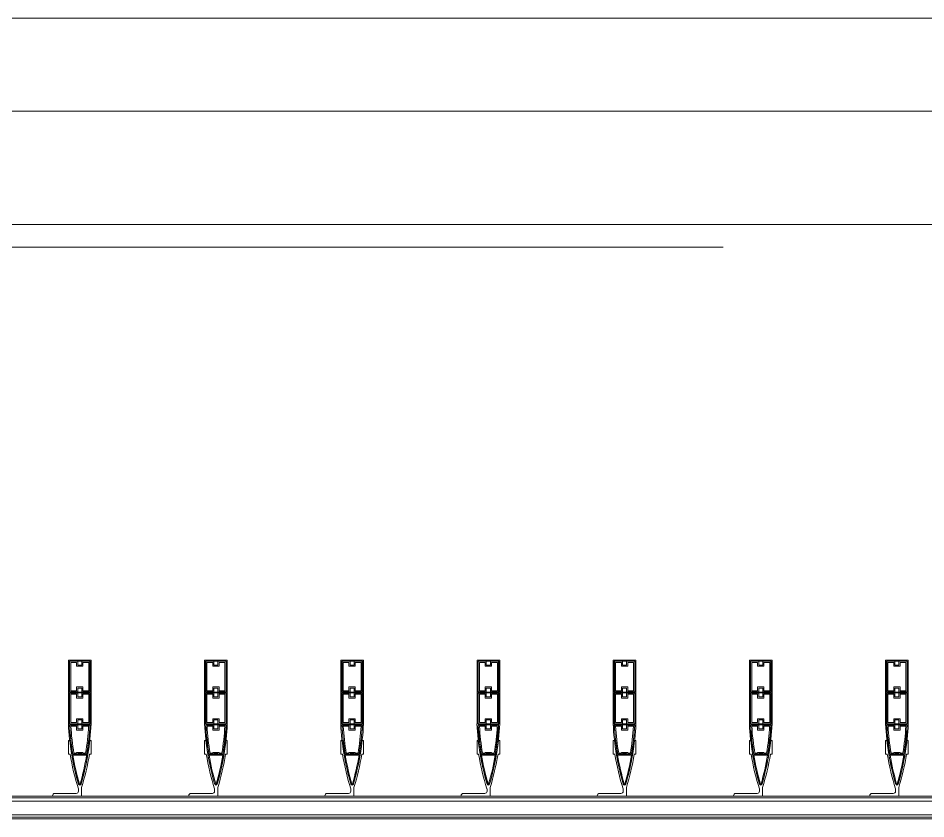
# Model space of a CAD drawing. Header units: millimetres. Extents: x 48966 to 155647, y -43515 to 26217.
# Drawn here: x 95596 to 97596, y 24157 to 25922 of the extents above; entities that cross this region are included whole.
import ezdxf

# ---------------------------------------------------------------- set-up
doc = ezdxf.new("R2010")
doc.units = ezdxf.units.MM
doc.linetypes.add('Осевые', pattern=[6350, 1270, -952.5, 3175, -952.5])
for name, color, linetype, lineweight in [('Обобщенные модели', 7, 'Continuous', 9), ('Обобщенные модели-1', 7, 'Continuous', 18), ('Оси-2', 7, 'Осевые', 9), ('Перекрытия', 7, 'Continuous', 9), ('Стены', 7, 'Continuous', 9)]:
    doc.layers.add(name, color=color, linetype=linetype, lineweight=lineweight)

# ---------------------------------------------------------------- blocks, each defined once
blk = doc.blocks.new('Обвязочная балка 1 - Обвязочная балка 1-1451838-План 5-го этажа на отм_ _12_600')
at = {"layer": 'Обобщенные модели'}
for p, q in [((116781.7, 24196.1), (60831.6, 24196.1)), ((60831.6, 24166.3), (116781.7, 24166.3))]:
    blk.add_line(p, q, dxfattribs=at)
at = {"layer": 'Обобщенные модели-1'}
for p, q in [((116781.7, 24207.1), (60831.6, 24207.1)), ((60831.6, 24203.1), (116781.7, 24203.1)), ((116781.7, 24161.1), (60831.6, 24161.1)), ((60831.6, 24157.1), (116781.7, 24157.1))]:
    blk.add_line(p, q, dxfattribs=at)
blk = doc.blocks.new('Профиль ламели105 - Профиль ламели-1479834-План 5-го этажа на отм_ _12_600')
at = {"layer": 'Обобщенные модели-1'}
for p, q in [((93406.9, 24507.1), (93406.9, 24366.2)), ((93456.9, 24507.1), (93406.9, 24507.1)), ((93409.1, 24436.5), (93409.1, 24504.9)), ((93409.1, 24504.9), (93454.7, 24504.9)), ((93427.4, 24504.4), (93409.6, 24504.4)), ((93409.6, 24504.4), (93409.6, 24437)), ((93412.1, 24439.5), (93412.1, 24501.9)), ((93412.1, 24501.9), (93424.9, 24501.9)), ((93424.9, 24501.9), (93424.9, 24493.5)), ((93424.9, 24493.5), (93438.8, 24493.5)), ((93427.4, 24496), (93427.4, 24504.4)), ((93436.3, 24496), (93427.4, 24496)), ((93454.2, 24504.4), (93436.3, 24504.4)), ((93436.3, 24504.4), (93436.3, 24496)), ((93438.8, 24493.5), (93438.8, 24501.9)), ((93438.8, 24501.9), (93451.7, 24501.9)), ((93451.7, 24501.9), (93451.7, 24439.5)), ((93454.2, 24437), (93454.2, 24504.4)), ((93454.7, 24504.9), (93454.7, 24436.5)), ((93456.9, 24366.2), (93456.9, 24507.1)), ((93454.7, 24436.5), (93409.1, 24436.5)), ((93409.1, 24434.6), (93454.7, 24434.6)), ((93409.1, 24366.2), (93409.1, 24434.6)), ((93409.6, 24437), (93427.4, 24437)), ((93427.4, 24434.1), (93409.6, 24434.1)), ((93409.6, 24434.1), (93409.6, 24366.7)), ((93424.9, 24439.5), (93412.1, 24439.5)), ((93438.8, 24447.9), (93424.9, 24447.9)), ((93424.9, 24447.9), (93424.9, 24439.5)), ((93427.4, 24437), (93427.4, 24445.4)), ((93427.4, 24445.4), (93436.3, 24445.4)), ((93427.4, 24425.7), (93427.4, 24434.1)), ((93436.3, 24445.4), (93436.3, 24437)), ((93436.3, 24437), (93454.2, 24437)), ((93454.2, 24434.1), (93436.3, 24434.1)), ((93436.3, 24434.1), (93436.3, 24425.7)), ((93438.8, 24439.5), (93438.8, 24447.9)), ((93451.7, 24439.5), (93438.8, 24439.5)), ((93454.2, 24366.7), (93454.2, 24434.1)), ((93454.7, 24434.6), (93454.7, 24366.2)), ((93412.1, 24369.2), (93412.1, 24431.6)), ((93412.1, 24431.6), (93424.9, 24431.6)), ((93424.9, 24431.6), (93424.9, 24423.2)), ((93424.9, 24423.2), (93438.8, 24423.2)), ((93436.3, 24425.7), (93427.4, 24425.7)), ((93438.8, 24423.2), (93438.8, 24431.6)), ((93438.8, 24431.6), (93451.7, 24431.6)), ((93451.7, 24431.6), (93451.7, 24369.2)), ((93438.8, 24377.6), (93424.9, 24377.6)), ((93424.9, 24377.6), (93424.9, 24369.2)), ((93427.4, 24366.7), (93427.4, 24375.1)), ((93427.4, 24375.1), (93436.3, 24375.1)), ((93436.3, 24375.1), (93436.3, 24366.7)), ((93438.8, 24369.2), (93438.8, 24377.6)), ((93454.7, 24366.2), (93409.1, 24366.2)), ((93409.1, 24364.3), (93454.6, 24364.3)), ((93409.6, 24366.7), (93427.4, 24366.7)), ((93427.4, 24363.8), (93409.6, 24363.8)), ((93424.9, 24369.2), (93412.1, 24369.2)), ((93412.2, 24361.3), (93424.9, 24361.3)), ((93424.9, 24361.3), (93424.9, 24352.9)), ((93424.9, 24352.9), (93438.8, 24352.9)), ((93427.4, 24355.4), (93427.4, 24363.8)), ((93436.3, 24355.4), (93427.4, 24355.4)), ((93436.3, 24366.7), (93454.2, 24366.7)), ((93454.2, 24363.8), (93436.3, 24363.8)), ((93436.3, 24363.8), (93436.3, 24355.4)), ((93451.7, 24369.2), (93438.8, 24369.2)), ((93438.8, 24352.9), (93438.8, 24361.3)), ((93438.8, 24361.3), (93451.5, 24361.3)), ((93409.8, 24330.1), (93406.9, 24330.1)), ((93406.9, 24330.1), (93406.9, 24299.7)), ((93456.8, 24330.1), (93453.9, 24330.1)), ((93456.8, 24299.7), (93456.8, 24330.1)), ((93406.9, 24299.7), (93410.5, 24299.7)), ((93447.4, 24299.2), (93416.3, 24299.2)), ((93416.6, 24297.3), (93447.1, 24297.3)), ((93416.8, 24299.7), (93427.4, 24299.7)), ((93424.9, 24302.2), (93418.9, 24302.2)), ((93438.8, 24303.5), (93424.9, 24303.5)), ((93424.9, 24303.5), (93424.9, 24302.2)), ((93427.4, 24299.7), (93427.4, 24301)), ((93427.4, 24301), (93436.3, 24301)), ((93436.3, 24301), (93436.3, 24299.7)), ((93436.3, 24299.7), (93446.9, 24299.7)), ((93438.8, 24302.2), (93438.8, 24303.5)), ((93444.8, 24302.2), (93438.8, 24302.2)), ((93453.2, 24299.7), (93456.8, 24299.7)), ((93423.9, 24213.1), (93376.9, 24213.1)), ((93428.9, 24223), (93428.9, 24218.1)), ((93435.9, 24207.1), (93435.9, 24226.3)), ((93371.9, 24208.1), (93371.9, 24207.1)), ((93371.9, 24207.1), (93435.9, 24207.1))]:
    blk.add_line(p, q, dxfattribs=at)
for centre, radius, start, end in [((93980.6, 24394.6), 574.5, 182.8338, 196.2258), ((93980.7, 24394.3), 572.3, 183.0109, 189.5715), ((93980.4, 24395.9), 571.8, 183.2193, 189.6867), ((93980.5, 24395.6), 569.3, 183.4571, 189.4457), ((92883.1, 24394.6), 574.5, 343.7742, 357.1662), ((92883.2, 24395.6), 569.3, 350.5543, 356.5429), ((92883.3, 24395.9), 571.8, 350.3133, 356.7807), ((92883, 24394.3), 572.3, 350.4285, 356.9891), ((93980.6, 24394.6), 574.5, 186.4465, 196.2576), ((92883.1, 24394.6), 574.5, 343.7424, 353.5535), ((93977.1, 24394.6), 574.5, 189.5084, 197.3712), ((93949, 24386.8), 539.8, 189.5428, 196.4344), ((92914.7, 24386.8), 539.8, 343.5656, 350.4572), ((92886.6, 24394.6), 574.5, 342.9661, 350.4916), ((93431.9, 24235.1), 3, 200, 340), ((93431.9, 24234.5), 2.84, 196.2576, 343.7424), ((93431.9, 24234.2), 0.645, 196.4344, 343.5656), ((93376.9, 24208.1), 5, 90, 180), ((93423.9, 24218.1), 5, 270, 0)]:
    blk.add_arc(centre, radius, start, end, dxfattribs=at)
blk = doc.blocks.new('Профиль ламели106 - Профиль ламели-1480099-План 5-го этажа на отм_ _12_600')
at = {"layer": 'Обобщенные модели-1'}
for p, q in [((93706.9, 24507.1), (93706.9, 24366.2)), ((93756.9, 24507.1), (93706.9, 24507.1)), ((93709.1, 24436.5), (93709.1, 24504.9)), ((93709.1, 24504.9), (93754.7, 24504.9)), ((93727.4, 24504.4), (93709.6, 24504.4)), ((93709.6, 24504.4), (93709.6, 24437)), ((93712.1, 24439.5), (93712.1, 24501.9)), ((93712.1, 24501.9), (93724.9, 24501.9)), ((93724.9, 24501.9), (93724.9, 24493.5)), ((93724.9, 24493.5), (93738.8, 24493.5)), ((93727.4, 24496), (93727.4, 24504.4)), ((93736.3, 24496), (93727.4, 24496)), ((93754.2, 24504.4), (93736.3, 24504.4)), ((93736.3, 24504.4), (93736.3, 24496)), ((93738.8, 24493.5), (93738.8, 24501.9)), ((93738.8, 24501.9), (93751.7, 24501.9)), ((93751.7, 24501.9), (93751.7, 24439.5)), ((93754.2, 24437), (93754.2, 24504.4)), ((93754.7, 24504.9), (93754.7, 24436.5)), ((93756.9, 24366.2), (93756.9, 24507.1)), ((93754.7, 24436.5), (93709.1, 24436.5)), ((93709.1, 24434.6), (93754.7, 24434.6)), ((93709.1, 24366.2), (93709.1, 24434.6)), ((93709.6, 24437), (93727.4, 24437)), ((93727.4, 24434.1), (93709.6, 24434.1)), ((93709.6, 24434.1), (93709.6, 24366.7)), ((93724.9, 24439.5), (93712.1, 24439.5)), ((93738.8, 24447.9), (93724.9, 24447.9)), ((93724.9, 24447.9), (93724.9, 24439.5)), ((93727.4, 24437), (93727.4, 24445.4)), ((93727.4, 24445.4), (93736.3, 24445.4)), ((93727.4, 24425.7), (93727.4, 24434.1)), ((93736.3, 24445.4), (93736.3, 24437)), ((93736.3, 24437), (93754.2, 24437)), ((93754.2, 24434.1), (93736.3, 24434.1)), ((93736.3, 24434.1), (93736.3, 24425.7)), ((93738.8, 24439.5), (93738.8, 24447.9)), ((93751.7, 24439.5), (93738.8, 24439.5)), ((93754.2, 24366.7), (93754.2, 24434.1)), ((93754.7, 24434.6), (93754.7, 24366.2)), ((93712.1, 24369.2), (93712.1, 24431.6)), ((93712.1, 24431.6), (93724.9, 24431.6)), ((93724.9, 24431.6), (93724.9, 24423.2)), ((93724.9, 24423.2), (93738.8, 24423.2)), ((93736.3, 24425.7), (93727.4, 24425.7)), ((93738.8, 24423.2), (93738.8, 24431.6)), ((93738.8, 24431.6), (93751.7, 24431.6)), ((93751.7, 24431.6), (93751.7, 24369.2)), ((93738.8, 24377.6), (93724.9, 24377.6)), ((93724.9, 24377.6), (93724.9, 24369.2)), ((93727.4, 24366.7), (93727.4, 24375.1)), ((93727.4, 24375.1), (93736.3, 24375.1)), ((93736.3, 24375.1), (93736.3, 24366.7)), ((93738.8, 24369.2), (93738.8, 24377.6)), ((93754.7, 24366.2), (93709.1, 24366.2)), ((93709.1, 24364.3), (93754.6, 24364.3)), ((93709.6, 24366.7), (93727.4, 24366.7)), ((93727.4, 24363.8), (93709.6, 24363.8)), ((93724.9, 24369.2), (93712.1, 24369.2)), ((93712.2, 24361.3), (93724.9, 24361.3)), ((93724.9, 24361.3), (93724.9, 24352.9)), ((93724.9, 24352.9), (93738.8, 24352.9)), ((93727.4, 24355.4), (93727.4, 24363.8)), ((93736.3, 24355.4), (93727.4, 24355.4)), ((93736.3, 24366.7), (93754.2, 24366.7)), ((93754.2, 24363.8), (93736.3, 24363.8)), ((93736.3, 24363.8), (93736.3, 24355.4)), ((93751.7, 24369.2), (93738.8, 24369.2)), ((93738.8, 24352.9), (93738.8, 24361.3)), ((93738.8, 24361.3), (93751.5, 24361.3)), ((93709.8, 24330.1), (93706.9, 24330.1)), ((93706.9, 24330.1), (93706.9, 24299.7)), ((93756.8, 24330.1), (93753.9, 24330.1)), ((93756.8, 24299.7), (93756.8, 24330.1)), ((93706.9, 24299.7), (93710.5, 24299.7)), ((93747.4, 24299.2), (93716.3, 24299.2)), ((93716.6, 24297.3), (93747.1, 24297.3)), ((93716.8, 24299.7), (93727.4, 24299.7)), ((93724.9, 24302.2), (93718.9, 24302.2)), ((93738.8, 24303.5), (93724.9, 24303.5)), ((93724.9, 24303.5), (93724.9, 24302.2)), ((93727.4, 24299.7), (93727.4, 24301)), ((93727.4, 24301), (93736.3, 24301)), ((93736.3, 24301), (93736.3, 24299.7)), ((93736.3, 24299.7), (93746.9, 24299.7)), ((93738.8, 24302.2), (93738.8, 24303.5)), ((93744.8, 24302.2), (93738.8, 24302.2)), ((93753.2, 24299.7), (93756.8, 24299.7)), ((93723.9, 24213.1), (93676.9, 24213.1)), ((93728.9, 24223), (93728.9, 24218.1)), ((93735.9, 24207.1), (93735.9, 24226.3)), ((93671.9, 24208.1), (93671.9, 24207.1)), ((93671.9, 24207.1), (93735.9, 24207.1))]:
    blk.add_line(p, q, dxfattribs=at)
for centre, radius, start, end in [((94280.6, 24394.6), 574.5, 182.8338, 196.2258), ((94280.7, 24394.3), 572.3, 183.0109, 189.5715), ((94280.4, 24395.9), 571.8, 183.2193, 189.6867), ((94280.5, 24395.6), 569.3, 183.4571, 189.4457), ((93183.1, 24394.6), 574.5, 343.7742, 357.1662), ((93183.2, 24395.6), 569.3, 350.5543, 356.5429), ((93183.3, 24395.9), 571.8, 350.3133, 356.7807), ((93183, 24394.3), 572.3, 350.4285, 356.9891), ((94280.6, 24394.6), 574.5, 186.4465, 196.2576), ((93183.1, 24394.6), 574.5, 343.7424, 353.5535), ((94277.1, 24394.6), 574.5, 189.5084, 197.3712), ((94249, 24386.8), 539.8, 189.5428, 196.4344), ((93214.7, 24386.8), 539.8, 343.5656, 350.4572), ((93186.6, 24394.6), 574.5, 342.9661, 350.4916), ((93731.9, 24235.1), 3, 200, 340), ((93731.9, 24234.5), 2.84, 196.2576, 343.7424), ((93731.9, 24234.2), 0.645, 196.4344, 343.5656), ((93676.9, 24208.1), 5, 90, 180), ((93723.9, 24218.1), 5, 270, 0)]:
    blk.add_arc(centre, radius, start, end, dxfattribs=at)
blk = doc.blocks.new('Профиль ламели107 - Профиль ламели-1480364-План 5-го этажа на отм_ _12_600')
at = {"layer": 'Обобщенные модели-1'}
for p, q in [((69406.9, 24507.1), (69406.9, 24366.2)), ((69456.9, 24507.1), (69406.9, 24507.1)), ((69409.1, 24436.5), (69409.1, 24504.9)), ((69409.1, 24504.9), (69454.7, 24504.9)), ((69427.4, 24504.4), (69409.6, 24504.4)), ((69409.6, 24504.4), (69409.6, 24437)), ((69412.1, 24439.5), (69412.1, 24501.9)), ((69412.1, 24501.9), (69424.9, 24501.9)), ((69424.9, 24501.9), (69424.9, 24493.5)), ((69424.9, 24493.5), (69438.8, 24493.5)), ((69427.4, 24496), (69427.4, 24504.4)), ((69436.3, 24496), (69427.4, 24496)), ((69454.2, 24504.4), (69436.3, 24504.4)), ((69436.3, 24504.4), (69436.3, 24496)), ((69438.8, 24493.5), (69438.8, 24501.9)), ((69438.8, 24501.9), (69451.7, 24501.9)), ((69451.7, 24501.9), (69451.7, 24439.5)), ((69454.2, 24437), (69454.2, 24504.4)), ((69454.7, 24504.9), (69454.7, 24436.5)), ((69456.9, 24366.2), (69456.9, 24507.1)), ((69454.7, 24436.5), (69409.1, 24436.5)), ((69409.1, 24434.6), (69454.7, 24434.6)), ((69409.1, 24366.2), (69409.1, 24434.6)), ((69409.6, 24437), (69427.4, 24437)), ((69427.4, 24434.1), (69409.6, 24434.1)), ((69409.6, 24434.1), (69409.6, 24366.7)), ((69424.9, 24439.5), (69412.1, 24439.5)), ((69438.8, 24447.9), (69424.9, 24447.9)), ((69424.9, 24447.9), (69424.9, 24439.5)), ((69427.4, 24437), (69427.4, 24445.4)), ((69427.4, 24445.4), (69436.3, 24445.4)), ((69427.4, 24425.7), (69427.4, 24434.1)), ((69436.3, 24445.4), (69436.3, 24437)), ((69436.3, 24437), (69454.2, 24437)), ((69454.2, 24434.1), (69436.3, 24434.1)), ((69436.3, 24434.1), (69436.3, 24425.7)), ((69438.8, 24439.5), (69438.8, 24447.9)), ((69451.7, 24439.5), (69438.8, 24439.5)), ((69454.2, 24366.7), (69454.2, 24434.1)), ((69454.7, 24434.6), (69454.7, 24366.2)), ((69412.1, 24369.2), (69412.1, 24431.6)), ((69412.1, 24431.6), (69424.9, 24431.6)), ((69424.9, 24431.6), (69424.9, 24423.2)), ((69424.9, 24423.2), (69438.8, 24423.2)), ((69436.3, 24425.7), (69427.4, 24425.7)), ((69438.8, 24423.2), (69438.8, 24431.6)), ((69438.8, 24431.6), (69451.7, 24431.6)), ((69451.7, 24431.6), (69451.7, 24369.2)), ((69438.8, 24377.6), (69424.9, 24377.6)), ((69424.9, 24377.6), (69424.9, 24369.2)), ((69427.4, 24366.7), (69427.4, 24375.1)), ((69427.4, 24375.1), (69436.3, 24375.1)), ((69436.3, 24375.1), (69436.3, 24366.7)), ((69438.8, 24369.2), (69438.8, 24377.6)), ((69454.7, 24366.2), (69409.1, 24366.2)), ((69409.1, 24364.3), (69454.6, 24364.3)), ((69409.6, 24366.7), (69427.4, 24366.7)), ((69427.4, 24363.8), (69409.6, 24363.8)), ((69424.9, 24369.2), (69412.1, 24369.2)), ((69412.2, 24361.3), (69424.9, 24361.3)), ((69424.9, 24361.3), (69424.9, 24352.9)), ((69424.9, 24352.9), (69438.8, 24352.9)), ((69427.4, 24355.4), (69427.4, 24363.8)), ((69436.3, 24355.4), (69427.4, 24355.4)), ((69436.3, 24366.7), (69454.2, 24366.7)), ((69454.2, 24363.8), (69436.3, 24363.8)), ((69436.3, 24363.8), (69436.3, 24355.4)), ((69451.7, 24369.2), (69438.8, 24369.2)), ((69438.8, 24352.9), (69438.8, 24361.3)), ((69438.8, 24361.3), (69451.5, 24361.3)), ((69409.8, 24330.1), (69406.9, 24330.1)), ((69406.9, 24330.1), (69406.9, 24299.7)), ((69456.8, 24330.1), (69453.9, 24330.1)), ((69456.8, 24299.7), (69456.8, 24330.1)), ((69406.9, 24299.7), (69410.5, 24299.7)), ((69447.4, 24299.2), (69416.3, 24299.2)), ((69416.6, 24297.3), (69447.1, 24297.3)), ((69416.8, 24299.7), (69427.4, 24299.7)), ((69424.9, 24302.2), (69418.9, 24302.2)), ((69438.8, 24303.5), (69424.9, 24303.5)), ((69424.9, 24303.5), (69424.9, 24302.2)), ((69427.4, 24299.7), (69427.4, 24301)), ((69427.4, 24301), (69436.3, 24301)), ((69436.3, 24301), (69436.3, 24299.7)), ((69436.3, 24299.7), (69446.9, 24299.7)), ((69438.8, 24302.2), (69438.8, 24303.5)), ((69444.8, 24302.2), (69438.8, 24302.2)), ((69453.2, 24299.7), (69456.8, 24299.7)), ((69423.9, 24213.1), (69376.9, 24213.1)), ((69428.9, 24223), (69428.9, 24218.1)), ((69435.9, 24207.1), (69435.9, 24226.3)), ((69371.9, 24208.1), (69371.9, 24207.1)), ((69371.9, 24207.1), (69435.9, 24207.1))]:
    blk.add_line(p, q, dxfattribs=at)
for centre, radius, start, end in [((69980.6, 24394.6), 574.5, 182.8338, 196.2258), ((69980.7, 24394.3), 572.3, 183.0109, 189.5715), ((69980.4, 24395.9), 571.8, 183.2193, 189.6867), ((69980.5, 24395.6), 569.3, 183.4571, 189.4457), ((68883.1, 24394.6), 574.5, 343.7742, 357.1662), ((68883.2, 24395.6), 569.3, 350.5543, 356.5429), ((68883.3, 24395.9), 571.8, 350.3133, 356.7807), ((68883, 24394.3), 572.3, 350.4285, 356.9891), ((69980.6, 24394.6), 574.5, 186.4465, 196.2576), ((68883.1, 24394.6), 574.5, 343.7424, 353.5535), ((69977.1, 24394.6), 574.5, 189.5084, 197.3712), ((69949, 24386.8), 539.8, 189.5428, 196.4344), ((68914.7, 24386.8), 539.8, 343.5656, 350.4572), ((68886.6, 24394.6), 574.5, 342.9661, 350.4916), ((69431.9, 24235.1), 3, 200, 340), ((69431.9, 24234.5), 2.84, 196.2576, 343.7424), ((69431.9, 24234.2), 0.645, 196.4344, 343.5656), ((69376.9, 24208.1), 5, 90, 180), ((69423.9, 24218.1), 5, 270, 0)]:
    blk.add_arc(centre, radius, start, end, dxfattribs=at)
blk = doc.blocks.new('Профиль ламели108 - Профиль ламели-1480628-План 5-го этажа на отм_ _12_600')
at = {"layer": 'Обобщенные модели-1'}
for p, q in [((69706.9, 24507.1), (69706.9, 24366.2)), ((69756.9, 24507.1), (69706.9, 24507.1)), ((69709.1, 24436.5), (69709.1, 24504.9)), ((69709.1, 24504.9), (69754.7, 24504.9)), ((69727.4, 24504.4), (69709.6, 24504.4)), ((69709.6, 24504.4), (69709.6, 24437)), ((69712.1, 24439.5), (69712.1, 24501.9)), ((69712.1, 24501.9), (69724.9, 24501.9)), ((69724.9, 24501.9), (69724.9, 24493.5)), ((69724.9, 24493.5), (69738.8, 24493.5)), ((69727.4, 24496), (69727.4, 24504.4)), ((69736.3, 24496), (69727.4, 24496)), ((69754.2, 24504.4), (69736.3, 24504.4)), ((69736.3, 24504.4), (69736.3, 24496)), ((69738.8, 24493.5), (69738.8, 24501.9)), ((69738.8, 24501.9), (69751.7, 24501.9)), ((69751.7, 24501.9), (69751.7, 24439.5)), ((69754.2, 24437), (69754.2, 24504.4)), ((69754.7, 24504.9), (69754.7, 24436.5)), ((69756.9, 24366.2), (69756.9, 24507.1)), ((69754.7, 24436.5), (69709.1, 24436.5)), ((69709.1, 24434.6), (69754.7, 24434.6)), ((69709.1, 24366.2), (69709.1, 24434.6)), ((69709.6, 24437), (69727.4, 24437)), ((69727.4, 24434.1), (69709.6, 24434.1)), ((69709.6, 24434.1), (69709.6, 24366.7)), ((69724.9, 24439.5), (69712.1, 24439.5)), ((69738.8, 24447.9), (69724.9, 24447.9)), ((69724.9, 24447.9), (69724.9, 24439.5)), ((69727.4, 24437), (69727.4, 24445.4)), ((69727.4, 24445.4), (69736.3, 24445.4)), ((69727.4, 24425.7), (69727.4, 24434.1)), ((69736.3, 24445.4), (69736.3, 24437)), ((69736.3, 24437), (69754.2, 24437)), ((69754.2, 24434.1), (69736.3, 24434.1)), ((69736.3, 24434.1), (69736.3, 24425.7)), ((69738.8, 24439.5), (69738.8, 24447.9)), ((69751.7, 24439.5), (69738.8, 24439.5)), ((69754.2, 24366.7), (69754.2, 24434.1)), ((69754.7, 24434.6), (69754.7, 24366.2)), ((69712.1, 24369.2), (69712.1, 24431.6)), ((69712.1, 24431.6), (69724.9, 24431.6)), ((69724.9, 24431.6), (69724.9, 24423.2)), ((69724.9, 24423.2), (69738.8, 24423.2)), ((69736.3, 24425.7), (69727.4, 24425.7)), ((69738.8, 24423.2), (69738.8, 24431.6)), ((69738.8, 24431.6), (69751.7, 24431.6)), ((69751.7, 24431.6), (69751.7, 24369.2)), ((69738.8, 24377.6), (69724.9, 24377.6)), ((69724.9, 24377.6), (69724.9, 24369.2)), ((69727.4, 24366.7), (69727.4, 24375.1)), ((69727.4, 24375.1), (69736.3, 24375.1)), ((69736.3, 24375.1), (69736.3, 24366.7)), ((69738.8, 24369.2), (69738.8, 24377.6)), ((69754.7, 24366.2), (69709.1, 24366.2)), ((69709.1, 24364.3), (69754.6, 24364.3)), ((69709.6, 24366.7), (69727.4, 24366.7)), ((69727.4, 24363.8), (69709.6, 24363.8)), ((69724.9, 24369.2), (69712.1, 24369.2)), ((69712.2, 24361.3), (69724.9, 24361.3)), ((69724.9, 24361.3), (69724.9, 24352.9)), ((69724.9, 24352.9), (69738.8, 24352.9)), ((69727.4, 24355.4), (69727.4, 24363.8)), ((69736.3, 24355.4), (69727.4, 24355.4)), ((69736.3, 24366.7), (69754.2, 24366.7)), ((69754.2, 24363.8), (69736.3, 24363.8)), ((69736.3, 24363.8), (69736.3, 24355.4)), ((69751.7, 24369.2), (69738.8, 24369.2)), ((69738.8, 24352.9), (69738.8, 24361.3)), ((69738.8, 24361.3), (69751.5, 24361.3)), ((69709.8, 24330.1), (69706.9, 24330.1)), ((69706.9, 24330.1), (69706.9, 24299.7)), ((69756.8, 24330.1), (69753.9, 24330.1)), ((69756.8, 24299.7), (69756.8, 24330.1)), ((69706.9, 24299.7), (69710.5, 24299.7)), ((69747.4, 24299.2), (69716.3, 24299.2)), ((69716.6, 24297.3), (69747.1, 24297.3)), ((69716.8, 24299.7), (69727.4, 24299.7)), ((69724.9, 24302.2), (69718.9, 24302.2)), ((69738.8, 24303.5), (69724.9, 24303.5)), ((69724.9, 24303.5), (69724.9, 24302.2)), ((69727.4, 24299.7), (69727.4, 24301)), ((69727.4, 24301), (69736.3, 24301)), ((69736.3, 24301), (69736.3, 24299.7)), ((69736.3, 24299.7), (69746.9, 24299.7)), ((69738.8, 24302.2), (69738.8, 24303.5)), ((69744.8, 24302.2), (69738.8, 24302.2)), ((69753.2, 24299.7), (69756.8, 24299.7)), ((69723.9, 24213.1), (69676.9, 24213.1)), ((69728.9, 24223), (69728.9, 24218.1)), ((69735.9, 24207.1), (69735.9, 24226.3)), ((69671.9, 24208.1), (69671.9, 24207.1)), ((69671.9, 24207.1), (69735.9, 24207.1))]:
    blk.add_line(p, q, dxfattribs=at)
for centre, radius, start, end in [((70280.6, 24394.6), 574.5, 182.8338, 196.2258), ((70280.7, 24394.3), 572.3, 183.0109, 189.5715), ((70280.4, 24395.9), 571.8, 183.2193, 189.6867), ((70280.5, 24395.6), 569.3, 183.4571, 189.4457), ((69183.1, 24394.6), 574.5, 343.7742, 357.1662), ((69183.2, 24395.6), 569.3, 350.5543, 356.5429), ((69183.3, 24395.9), 571.8, 350.3133, 356.7807), ((69183, 24394.3), 572.3, 350.4285, 356.9891), ((70280.6, 24394.6), 574.5, 186.4465, 196.2576), ((69183.1, 24394.6), 574.5, 343.7424, 353.5535), ((70277.1, 24394.6), 574.5, 189.5084, 197.3712), ((70249, 24386.8), 539.8, 189.5428, 196.4344), ((69214.7, 24386.8), 539.8, 343.5656, 350.4572), ((69186.6, 24394.6), 574.5, 342.9661, 350.4916), ((69731.9, 24235.1), 3, 200, 340), ((69731.9, 24234.5), 2.84, 196.2576, 343.7424), ((69731.9, 24234.2), 0.645, 196.4344, 343.5656), ((69676.9, 24208.1), 5, 90, 180), ((69723.9, 24218.1), 5, 270, 0)]:
    blk.add_arc(centre, radius, start, end, dxfattribs=at)
blk = doc.blocks.new('Профиль ламели109 - Профиль ламели-1480892-План 5-го этажа на отм_ _12_600')
at = {"layer": 'Обобщенные модели-1'}
for p, q in [((70006.9, 24507.1), (70006.9, 24366.2)), ((70056.9, 24507.1), (70006.9, 24507.1)), ((70009.1, 24436.5), (70009.1, 24504.9)), ((70009.1, 24504.9), (70054.7, 24504.9)), ((70027.4, 24504.4), (70009.6, 24504.4)), ((70009.6, 24504.4), (70009.6, 24437)), ((70012.1, 24439.5), (70012.1, 24501.9)), ((70012.1, 24501.9), (70024.9, 24501.9)), ((70024.9, 24501.9), (70024.9, 24493.5)), ((70024.9, 24493.5), (70038.8, 24493.5)), ((70027.4, 24496), (70027.4, 24504.4)), ((70036.3, 24496), (70027.4, 24496)), ((70054.2, 24504.4), (70036.3, 24504.4)), ((70036.3, 24504.4), (70036.3, 24496)), ((70038.8, 24493.5), (70038.8, 24501.9)), ((70038.8, 24501.9), (70051.7, 24501.9)), ((70051.7, 24501.9), (70051.7, 24439.5)), ((70054.2, 24437), (70054.2, 24504.4)), ((70054.7, 24504.9), (70054.7, 24436.5)), ((70056.9, 24366.2), (70056.9, 24507.1)), ((70054.7, 24436.5), (70009.1, 24436.5)), ((70009.1, 24434.6), (70054.7, 24434.6)), ((70009.1, 24366.2), (70009.1, 24434.6)), ((70009.6, 24437), (70027.4, 24437)), ((70027.4, 24434.1), (70009.6, 24434.1)), ((70009.6, 24434.1), (70009.6, 24366.7)), ((70024.9, 24439.5), (70012.1, 24439.5)), ((70038.8, 24447.9), (70024.9, 24447.9)), ((70024.9, 24447.9), (70024.9, 24439.5)), ((70027.4, 24437), (70027.4, 24445.4)), ((70027.4, 24445.4), (70036.3, 24445.4)), ((70027.4, 24425.7), (70027.4, 24434.1)), ((70036.3, 24445.4), (70036.3, 24437)), ((70036.3, 24437), (70054.2, 24437)), ((70054.2, 24434.1), (70036.3, 24434.1)), ((70036.3, 24434.1), (70036.3, 24425.7)), ((70038.8, 24439.5), (70038.8, 24447.9)), ((70051.7, 24439.5), (70038.8, 24439.5)), ((70054.2, 24366.7), (70054.2, 24434.1)), ((70054.7, 24434.6), (70054.7, 24366.2)), ((70012.1, 24369.2), (70012.1, 24431.6)), ((70012.1, 24431.6), (70024.9, 24431.6)), ((70024.9, 24431.6), (70024.9, 24423.2)), ((70024.9, 24423.2), (70038.8, 24423.2)), ((70036.3, 24425.7), (70027.4, 24425.7)), ((70038.8, 24423.2), (70038.8, 24431.6)), ((70038.8, 24431.6), (70051.7, 24431.6)), ((70051.7, 24431.6), (70051.7, 24369.2)), ((70038.8, 24377.6), (70024.9, 24377.6)), ((70024.9, 24377.6), (70024.9, 24369.2)), ((70027.4, 24366.7), (70027.4, 24375.1)), ((70027.4, 24375.1), (70036.3, 24375.1)), ((70036.3, 24375.1), (70036.3, 24366.7)), ((70038.8, 24369.2), (70038.8, 24377.6)), ((70054.7, 24366.2), (70009.1, 24366.2)), ((70009.1, 24364.3), (70054.6, 24364.3)), ((70009.6, 24366.7), (70027.4, 24366.7)), ((70027.4, 24363.8), (70009.6, 24363.8)), ((70024.9, 24369.2), (70012.1, 24369.2)), ((70012.2, 24361.3), (70024.9, 24361.3)), ((70024.9, 24361.3), (70024.9, 24352.9)), ((70024.9, 24352.9), (70038.8, 24352.9)), ((70027.4, 24355.4), (70027.4, 24363.8)), ((70036.3, 24355.4), (70027.4, 24355.4)), ((70036.3, 24366.7), (70054.2, 24366.7)), ((70054.2, 24363.8), (70036.3, 24363.8)), ((70036.3, 24363.8), (70036.3, 24355.4)), ((70051.7, 24369.2), (70038.8, 24369.2)), ((70038.8, 24352.9), (70038.8, 24361.3)), ((70038.8, 24361.3), (70051.5, 24361.3)), ((70009.8, 24330.1), (70006.9, 24330.1)), ((70006.9, 24330.1), (70006.9, 24299.7)), ((70056.8, 24330.1), (70053.9, 24330.1)), ((70056.8, 24299.7), (70056.8, 24330.1)), ((70006.9, 24299.7), (70010.5, 24299.7)), ((70047.4, 24299.2), (70016.3, 24299.2)), ((70016.6, 24297.3), (70047.1, 24297.3)), ((70016.8, 24299.7), (70027.4, 24299.7)), ((70024.9, 24302.2), (70018.9, 24302.2)), ((70038.8, 24303.5), (70024.9, 24303.5)), ((70024.9, 24303.5), (70024.9, 24302.2)), ((70027.4, 24299.7), (70027.4, 24301)), ((70027.4, 24301), (70036.3, 24301)), ((70036.3, 24301), (70036.3, 24299.7)), ((70036.3, 24299.7), (70046.9, 24299.7)), ((70038.8, 24302.2), (70038.8, 24303.5)), ((70044.8, 24302.2), (70038.8, 24302.2)), ((70053.2, 24299.7), (70056.8, 24299.7)), ((70023.9, 24213.1), (69976.9, 24213.1)), ((70028.9, 24223), (70028.9, 24218.1)), ((70035.9, 24207.1), (70035.9, 24226.3)), ((69971.9, 24208.1), (69971.9, 24207.1)), ((69971.9, 24207.1), (70035.9, 24207.1))]:
    blk.add_line(p, q, dxfattribs=at)
for centre, radius, start, end in [((70580.6, 24394.6), 574.5, 182.8338, 196.2258), ((70580.7, 24394.3), 572.3, 183.0109, 189.5715), ((70580.4, 24395.9), 571.8, 183.2193, 189.6867), ((70580.5, 24395.6), 569.3, 183.4571, 189.4457), ((69483.1, 24394.6), 574.5, 343.7742, 357.1662), ((69483.2, 24395.6), 569.3, 350.5543, 356.5429), ((69483.3, 24395.9), 571.8, 350.3133, 356.7807), ((69483, 24394.3), 572.3, 350.4285, 356.9891), ((70580.6, 24394.6), 574.5, 186.4465, 196.2576), ((69483.1, 24394.6), 574.5, 343.7424, 353.5535), ((70577.1, 24394.6), 574.5, 189.5084, 197.3712), ((70549, 24386.8), 539.8, 189.5428, 196.4344), ((69514.7, 24386.8), 539.8, 343.5656, 350.4572), ((69486.6, 24394.6), 574.5, 342.9661, 350.4916), ((70031.9, 24235.1), 3, 200, 340), ((70031.9, 24234.5), 2.84, 196.2576, 343.7424), ((70031.9, 24234.2), 0.645, 196.4344, 343.5656), ((69976.9, 24208.1), 5, 90, 180), ((70023.9, 24218.1), 5, 270, 0)]:
    blk.add_arc(centre, radius, start, end, dxfattribs=at)
blk = doc.blocks.new('Профиль ламели110 - Профиль ламели-1481156-План 5-го этажа на отм_ _12_600')
at = {"layer": 'Обобщенные модели-1'}
for p, q in [((70306.9, 24507.1), (70306.9, 24366.2)), ((70356.9, 24507.1), (70306.9, 24507.1)), ((70309.1, 24436.5), (70309.1, 24504.9)), ((70309.1, 24504.9), (70354.7, 24504.9)), ((70327.4, 24504.4), (70309.6, 24504.4)), ((70309.6, 24504.4), (70309.6, 24437)), ((70312.1, 24439.5), (70312.1, 24501.9)), ((70312.1, 24501.9), (70324.9, 24501.9)), ((70324.9, 24501.9), (70324.9, 24493.5)), ((70324.9, 24493.5), (70338.8, 24493.5)), ((70327.4, 24496), (70327.4, 24504.4)), ((70336.3, 24496), (70327.4, 24496)), ((70354.2, 24504.4), (70336.3, 24504.4)), ((70336.3, 24504.4), (70336.3, 24496)), ((70338.8, 24493.5), (70338.8, 24501.9)), ((70338.8, 24501.9), (70351.7, 24501.9)), ((70351.7, 24501.9), (70351.7, 24439.5)), ((70354.2, 24437), (70354.2, 24504.4)), ((70354.7, 24504.9), (70354.7, 24436.5)), ((70356.9, 24366.2), (70356.9, 24507.1)), ((70354.7, 24436.5), (70309.1, 24436.5)), ((70309.1, 24434.6), (70354.7, 24434.6)), ((70309.1, 24366.2), (70309.1, 24434.6)), ((70309.6, 24437), (70327.4, 24437)), ((70327.4, 24434.1), (70309.6, 24434.1)), ((70309.6, 24434.1), (70309.6, 24366.7)), ((70324.9, 24439.5), (70312.1, 24439.5)), ((70338.8, 24447.9), (70324.9, 24447.9)), ((70324.9, 24447.9), (70324.9, 24439.5)), ((70327.4, 24437), (70327.4, 24445.4)), ((70327.4, 24445.4), (70336.3, 24445.4)), ((70327.4, 24425.7), (70327.4, 24434.1)), ((70336.3, 24445.4), (70336.3, 24437)), ((70336.3, 24437), (70354.2, 24437)), ((70354.2, 24434.1), (70336.3, 24434.1)), ((70336.3, 24434.1), (70336.3, 24425.7)), ((70338.8, 24439.5), (70338.8, 24447.9)), ((70351.7, 24439.5), (70338.8, 24439.5)), ((70354.2, 24366.7), (70354.2, 24434.1)), ((70354.7, 24434.6), (70354.7, 24366.2)), ((70312.1, 24369.2), (70312.1, 24431.6)), ((70312.1, 24431.6), (70324.9, 24431.6)), ((70324.9, 24431.6), (70324.9, 24423.2)), ((70324.9, 24423.2), (70338.8, 24423.2)), ((70336.3, 24425.7), (70327.4, 24425.7)), ((70338.8, 24423.2), (70338.8, 24431.6)), ((70338.8, 24431.6), (70351.7, 24431.6)), ((70351.7, 24431.6), (70351.7, 24369.2)), ((70338.8, 24377.6), (70324.9, 24377.6)), ((70324.9, 24377.6), (70324.9, 24369.2)), ((70327.4, 24366.7), (70327.4, 24375.1)), ((70327.4, 24375.1), (70336.3, 24375.1)), ((70336.3, 24375.1), (70336.3, 24366.7)), ((70338.8, 24369.2), (70338.8, 24377.6)), ((70354.7, 24366.2), (70309.1, 24366.2)), ((70309.1, 24364.3), (70354.6, 24364.3)), ((70309.6, 24366.7), (70327.4, 24366.7)), ((70327.4, 24363.8), (70309.6, 24363.8)), ((70324.9, 24369.2), (70312.1, 24369.2)), ((70312.2, 24361.3), (70324.9, 24361.3)), ((70324.9, 24361.3), (70324.9, 24352.9)), ((70324.9, 24352.9), (70338.8, 24352.9)), ((70327.4, 24355.4), (70327.4, 24363.8)), ((70336.3, 24355.4), (70327.4, 24355.4)), ((70336.3, 24366.7), (70354.2, 24366.7)), ((70354.2, 24363.8), (70336.3, 24363.8)), ((70336.3, 24363.8), (70336.3, 24355.4)), ((70351.7, 24369.2), (70338.8, 24369.2)), ((70338.8, 24352.9), (70338.8, 24361.3)), ((70338.8, 24361.3), (70351.5, 24361.3)), ((70309.8, 24330.1), (70306.9, 24330.1)), ((70306.9, 24330.1), (70306.9, 24299.7)), ((70356.8, 24330.1), (70353.9, 24330.1)), ((70356.8, 24299.7), (70356.8, 24330.1)), ((70306.9, 24299.7), (70310.5, 24299.7)), ((70347.4, 24299.2), (70316.3, 24299.2)), ((70316.6, 24297.3), (70347.1, 24297.3)), ((70316.8, 24299.7), (70327.4, 24299.7)), ((70324.9, 24302.2), (70318.9, 24302.2)), ((70338.8, 24303.5), (70324.9, 24303.5)), ((70324.9, 24303.5), (70324.9, 24302.2)), ((70327.4, 24299.7), (70327.4, 24301)), ((70327.4, 24301), (70336.3, 24301)), ((70336.3, 24301), (70336.3, 24299.7)), ((70336.3, 24299.7), (70346.9, 24299.7)), ((70338.8, 24302.2), (70338.8, 24303.5)), ((70344.8, 24302.2), (70338.8, 24302.2)), ((70353.2, 24299.7), (70356.8, 24299.7)), ((70323.9, 24213.1), (70276.9, 24213.1)), ((70328.9, 24223), (70328.9, 24218.1)), ((70335.9, 24207.1), (70335.9, 24226.3)), ((70271.9, 24208.1), (70271.9, 24207.1)), ((70271.9, 24207.1), (70335.9, 24207.1))]:
    blk.add_line(p, q, dxfattribs=at)
for centre, radius, start, end in [((70880.6, 24394.6), 574.5, 182.8338, 196.2258), ((70880.7, 24394.3), 572.3, 183.0109, 189.5715), ((70880.4, 24395.9), 571.8, 183.2193, 189.6867), ((70880.5, 24395.6), 569.3, 183.4571, 189.4457), ((69783.1, 24394.6), 574.5, 343.7742, 357.1662), ((69783.2, 24395.6), 569.3, 350.5543, 356.5429), ((69783.3, 24395.9), 571.8, 350.3133, 356.7807), ((69783, 24394.3), 572.3, 350.4285, 356.9891), ((70880.6, 24394.6), 574.5, 186.4465, 196.2576), ((69783.1, 24394.6), 574.5, 343.7424, 353.5535), ((70877.1, 24394.6), 574.5, 189.5084, 197.3712), ((70849, 24386.8), 539.8, 189.5428, 196.4344), ((69814.7, 24386.8), 539.8, 343.5656, 350.4572), ((69786.6, 24394.6), 574.5, 342.9661, 350.4916), ((70331.9, 24235.1), 3, 200, 340), ((70331.9, 24234.5), 2.84, 196.2576, 343.7424), ((70331.9, 24234.2), 0.645, 196.4344, 343.5656), ((70276.9, 24208.1), 5, 90, 180), ((70323.9, 24218.1), 5, 270, 0)]:
    blk.add_arc(centre, radius, start, end, dxfattribs=at)
blk = doc.blocks.new('Профиль ламели111 - Профиль ламели-1481420-План 5-го этажа на отм_ _12_600')
at = {"layer": 'Обобщенные модели-1'}
for p, q in [((70606.9, 24507.1), (70606.9, 24366.2)), ((70656.9, 24507.1), (70606.9, 24507.1)), ((70609.1, 24436.5), (70609.1, 24504.9)), ((70609.1, 24504.9), (70654.7, 24504.9)), ((70627.4, 24504.4), (70609.6, 24504.4)), ((70609.6, 24504.4), (70609.6, 24437)), ((70612.1, 24439.5), (70612.1, 24501.9)), ((70612.1, 24501.9), (70624.9, 24501.9)), ((70624.9, 24501.9), (70624.9, 24493.5)), ((70624.9, 24493.5), (70638.8, 24493.5)), ((70627.4, 24496), (70627.4, 24504.4)), ((70636.3, 24496), (70627.4, 24496)), ((70654.2, 24504.4), (70636.3, 24504.4)), ((70636.3, 24504.4), (70636.3, 24496)), ((70638.8, 24493.5), (70638.8, 24501.9)), ((70638.8, 24501.9), (70651.7, 24501.9)), ((70651.7, 24501.9), (70651.7, 24439.5)), ((70654.2, 24437), (70654.2, 24504.4)), ((70654.7, 24504.9), (70654.7, 24436.5)), ((70656.9, 24366.2), (70656.9, 24507.1)), ((70654.7, 24436.5), (70609.1, 24436.5)), ((70609.1, 24434.6), (70654.7, 24434.6)), ((70609.1, 24366.2), (70609.1, 24434.6)), ((70609.6, 24437), (70627.4, 24437)), ((70627.4, 24434.1), (70609.6, 24434.1)), ((70609.6, 24434.1), (70609.6, 24366.7)), ((70624.9, 24439.5), (70612.1, 24439.5)), ((70638.8, 24447.9), (70624.9, 24447.9)), ((70624.9, 24447.9), (70624.9, 24439.5)), ((70627.4, 24437), (70627.4, 24445.4)), ((70627.4, 24445.4), (70636.3, 24445.4)), ((70627.4, 24425.7), (70627.4, 24434.1)), ((70636.3, 24445.4), (70636.3, 24437)), ((70636.3, 24437), (70654.2, 24437)), ((70654.2, 24434.1), (70636.3, 24434.1)), ((70636.3, 24434.1), (70636.3, 24425.7)), ((70638.8, 24439.5), (70638.8, 24447.9)), ((70651.7, 24439.5), (70638.8, 24439.5)), ((70654.2, 24366.7), (70654.2, 24434.1)), ((70654.7, 24434.6), (70654.7, 24366.2)), ((70612.1, 24369.2), (70612.1, 24431.6)), ((70612.1, 24431.6), (70624.9, 24431.6)), ((70624.9, 24431.6), (70624.9, 24423.2)), ((70624.9, 24423.2), (70638.8, 24423.2)), ((70636.3, 24425.7), (70627.4, 24425.7)), ((70638.8, 24423.2), (70638.8, 24431.6)), ((70638.8, 24431.6), (70651.7, 24431.6)), ((70651.7, 24431.6), (70651.7, 24369.2)), ((70638.8, 24377.6), (70624.9, 24377.6)), ((70624.9, 24377.6), (70624.9, 24369.2)), ((70627.4, 24366.7), (70627.4, 24375.1)), ((70627.4, 24375.1), (70636.3, 24375.1)), ((70636.3, 24375.1), (70636.3, 24366.7)), ((70638.8, 24369.2), (70638.8, 24377.6)), ((70654.7, 24366.2), (70609.1, 24366.2)), ((70609.1, 24364.3), (70654.6, 24364.3)), ((70609.6, 24366.7), (70627.4, 24366.7)), ((70627.4, 24363.8), (70609.6, 24363.8)), ((70624.9, 24369.2), (70612.1, 24369.2)), ((70612.2, 24361.3), (70624.9, 24361.3)), ((70624.9, 24361.3), (70624.9, 24352.9)), ((70624.9, 24352.9), (70638.8, 24352.9)), ((70627.4, 24355.4), (70627.4, 24363.8)), ((70636.3, 24355.4), (70627.4, 24355.4)), ((70636.3, 24366.7), (70654.2, 24366.7)), ((70654.2, 24363.8), (70636.3, 24363.8)), ((70636.3, 24363.8), (70636.3, 24355.4)), ((70651.7, 24369.2), (70638.8, 24369.2)), ((70638.8, 24352.9), (70638.8, 24361.3)), ((70638.8, 24361.3), (70651.5, 24361.3)), ((70609.8, 24330.1), (70606.9, 24330.1)), ((70606.9, 24330.1), (70606.9, 24299.7)), ((70656.8, 24330.1), (70653.9, 24330.1)), ((70656.8, 24299.7), (70656.8, 24330.1)), ((70606.9, 24299.7), (70610.5, 24299.7)), ((70647.4, 24299.2), (70616.3, 24299.2)), ((70616.6, 24297.3), (70647.1, 24297.3)), ((70616.8, 24299.7), (70627.4, 24299.7)), ((70624.9, 24302.2), (70618.9, 24302.2)), ((70638.8, 24303.5), (70624.9, 24303.5)), ((70624.9, 24303.5), (70624.9, 24302.2)), ((70627.4, 24299.7), (70627.4, 24301)), ((70627.4, 24301), (70636.3, 24301)), ((70636.3, 24301), (70636.3, 24299.7)), ((70636.3, 24299.7), (70646.9, 24299.7)), ((70638.8, 24302.2), (70638.8, 24303.5)), ((70644.8, 24302.2), (70638.8, 24302.2)), ((70653.2, 24299.7), (70656.8, 24299.7)), ((70623.9, 24213.1), (70576.9, 24213.1)), ((70628.9, 24223), (70628.9, 24218.1)), ((70635.9, 24207.1), (70635.9, 24226.3)), ((70571.9, 24208.1), (70571.9, 24207.1)), ((70571.9, 24207.1), (70635.9, 24207.1))]:
    blk.add_line(p, q, dxfattribs=at)
for centre, radius, start, end in [((71180.6, 24394.6), 574.5, 182.8338, 196.2258), ((71180.7, 24394.3), 572.3, 183.0109, 189.5715), ((71180.4, 24395.9), 571.8, 183.2193, 189.6867), ((71180.5, 24395.6), 569.3, 183.4571, 189.4457), ((70083.1, 24394.6), 574.5, 343.7742, 357.1662), ((70083.2, 24395.6), 569.3, 350.5543, 356.5429), ((70083.3, 24395.9), 571.8, 350.3133, 356.7807), ((70083, 24394.3), 572.3, 350.4285, 356.9891), ((71180.6, 24394.6), 574.5, 186.4465, 196.2576), ((70083.1, 24394.6), 574.5, 343.7424, 353.5535), ((71177.1, 24394.6), 574.5, 189.5084, 197.3712), ((71149, 24386.8), 539.8, 189.5428, 196.4344), ((70114.7, 24386.8), 539.8, 343.5656, 350.4572), ((70086.6, 24394.6), 574.5, 342.9661, 350.4916), ((70631.9, 24235.1), 3, 200, 340), ((70631.9, 24234.5), 2.84, 196.2576, 343.7424), ((70631.9, 24234.2), 0.645, 196.4344, 343.5656), ((70576.9, 24208.1), 5, 90, 180), ((70623.9, 24218.1), 5, 270, 0)]:
    blk.add_arc(centre, radius, start, end, dxfattribs=at)

msp = doc.modelspace()

# ---------------------------------------------------------------- linework, layer by layer
at = {"layer": 'Оси-2'}
msp.add_line((150171.6, 25417.1), (50565.6, 25417.1), dxfattribs=at)
at = {"layer": 'Перекрытия'}
for p, q in [((116431.3, 25717.1), (62010.2, 25717.1)), ((104776.6, 25467.1), (92221.6, 25467.1))]:
    msp.add_line(p, q, dxfattribs=at)
at = {"layer": 'Стены'}
for p, q in [((62013.6, 25922.1), (117136.3, 25922.1)), ((61731.6, 25717.1), (117135.4, 25717.1)), ((117135.3, 25717.1), (62013.6, 25717.1)), ((117189.7, 25467.1), (61731.6, 25467.1))]:
    msp.add_line(p, q, dxfattribs=at)

# ---------------------------------------------------------------- block references
at = {"layer": 'Обобщенные модели'}
for name, p in [('Профиль ламели105 - Профиль ламели-1479834-План 5-го этажа на отм_ _12_600', (2300, 0)), ('Профиль ламели106 - Профиль ламели-1480099-План 5-го этажа на отм_ _12_600', (2300, 0)), ('Профиль ламели107 - Профиль ламели-1480364-План 5-го этажа на отм_ _12_600', (26900, 0)), ('Профиль ламели108 - Профиль ламели-1480628-План 5-го этажа на отм_ _12_600', (26900, 0)), ('Профиль ламели109 - Профиль ламели-1480892-План 5-го этажа на отм_ _12_600', (26900, 0)), ('Профиль ламели110 - Профиль ламели-1481156-План 5-го этажа на отм_ _12_600', (26900, 0)), ('Профиль ламели111 - Профиль ламели-1481420-План 5-го этажа на отм_ _12_600', (26900, 0)), ('Обвязочная балка 1 - Обвязочная балка 1-1451838-План 5-го этажа на отм_ _12_600', (0, 0))]:
    msp.add_blockref(name, p, dxfattribs=at)

doc.saveas('drawing.dxf')
